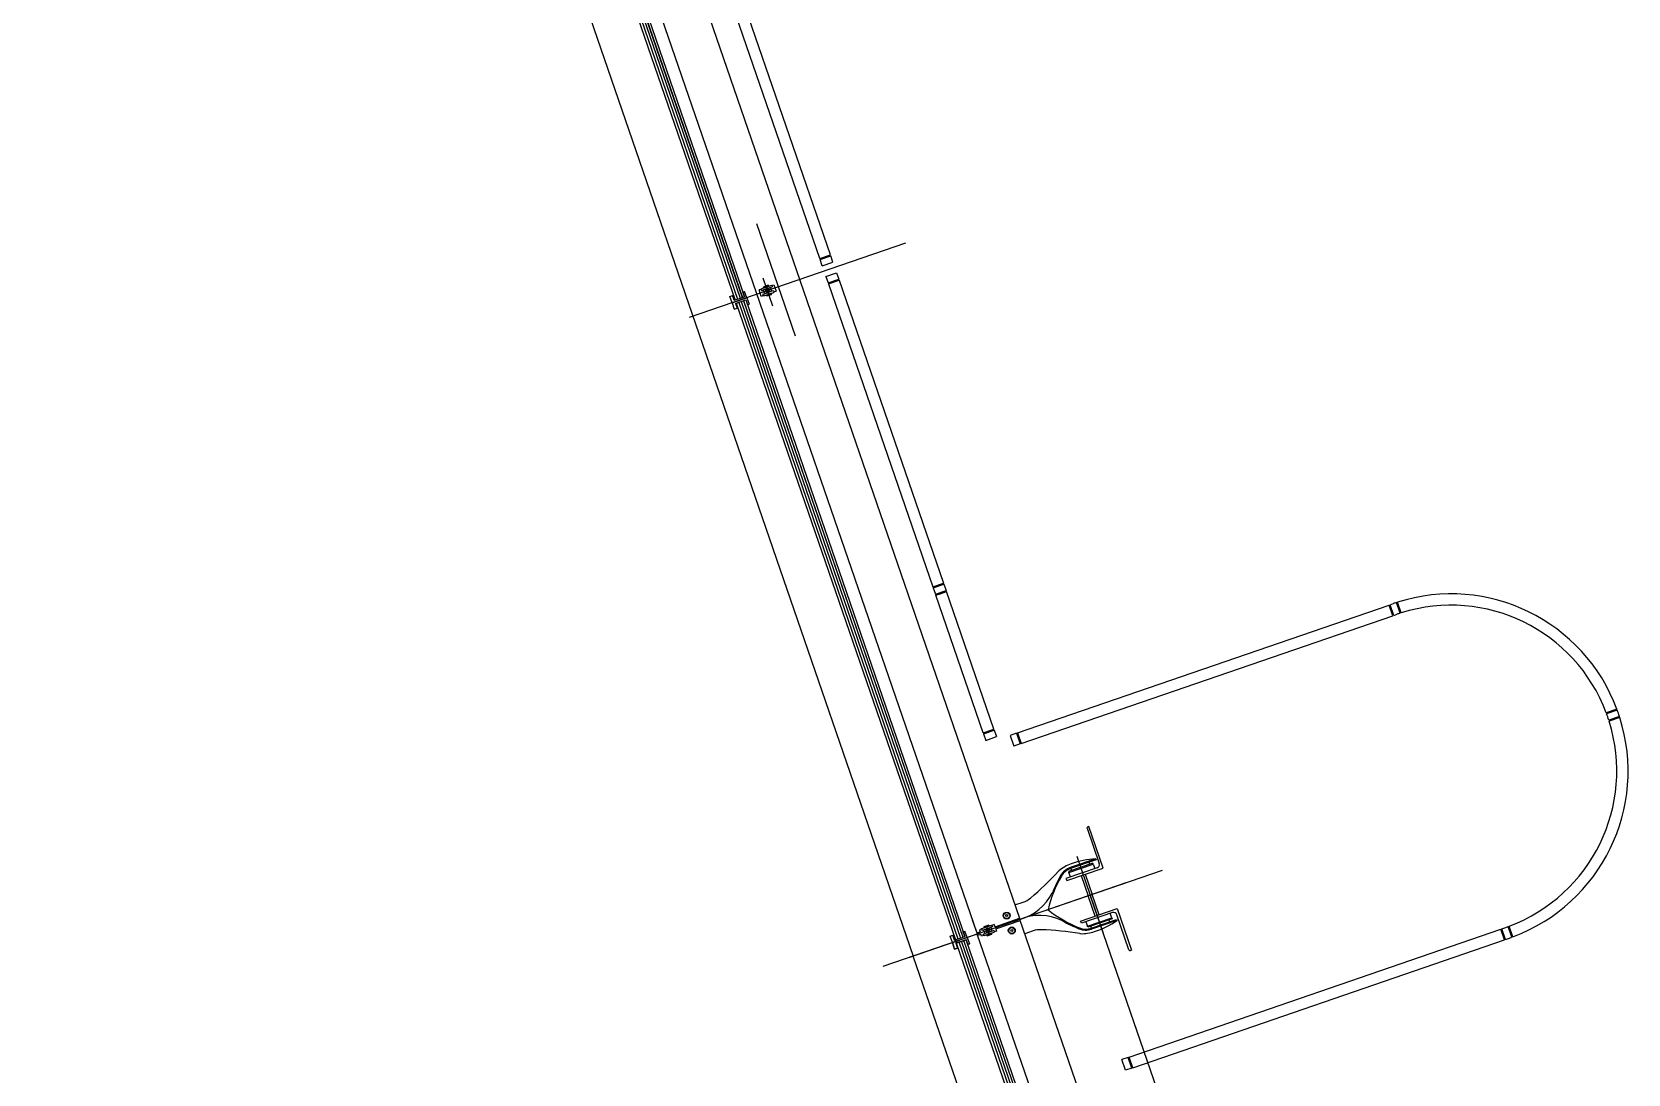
# Model space of a CAD drawing. Extents: x 809487 to 809680, y 818779 to 819225.
# Drawn here: x 809529.77 to 809536.84, y 819074.37 to 819078.99 of the extents above; entities that cross this region are included whole.
import ezdxf

# ---------------------------------------------------------------- set-up
doc = ezdxf.new("R2010")
doc.units = 0
for name, color, linetype in [('F-RC', 7, 'Continuous'), ('MAJ214__', 7, 'Continuous'), ('MAJ270__', 7, 'Continuous'), ('MAJ292__', 7, 'Continuous')]:
    doc.layers.add(name, color=color, linetype=linetype)

msp = doc.modelspace()

# ---------------------------------------------------------------- linework, layer by layer
at = {"layer": 'F-RC'}
for p, q in [((809533.2586, 819077.9899), (809532.7963, 819079.3325)), ((809533.3059, 819078.0062), (809532.8436, 819079.3488)), ((809533.2586, 819077.9899), (809533.3059, 819078.0062)), ((809533.2602, 819077.9852), (809533.3075, 819078.0015)), ((809533.27, 819077.9568), (809533.2602, 819077.9852)), ((809533.2621, 819077.9858), (809533.2605, 819077.9906)), ((809533.3056, 819078.0008), (809533.304, 819078.0055)), ((809533.3173, 819077.9731), (809533.3075, 819078.0015)), ((809533.27, 819077.9568), (809533.3173, 819077.9731)), ((809533.2863, 819077.9095), (809533.3336, 819077.9258)), ((809533.3336, 819077.9258), (809533.3433, 819077.8975)), ((809533.2863, 819077.9095), (809533.296, 819077.8812)), ((809533.296, 819077.8812), (809533.3433, 819077.8975)), ((809533.2977, 819077.8765), (809533.3449, 819077.8927)), ((809533.2977, 819077.8765), (809533.76, 819076.5338)), ((809533.2979, 819077.8818), (809533.2996, 819077.8771)), ((809533.3414, 819077.8968), (809533.3431, 819077.8921)), ((809533.3449, 819077.8927), (809533.8073, 819076.5501)), ((809533.76, 819076.5338), (809533.8073, 819076.5501)), ((809533.7616, 819076.5291), (809533.8089, 819076.5454)), ((809533.7616, 819076.5291), (809533.7714, 819076.5007)), ((809533.7619, 819076.5345), (809533.7635, 819076.5297)), ((809533.7714, 819076.5007), (809533.8186, 819076.517)), ((809533.773, 819076.496), (809533.7927, 819076.5028)), ((809533.7733, 819076.5014), (809533.7749, 819076.4966)), ((809533.7927, 819076.5028), (809533.8203, 819076.5123)), ((809533.8054, 819076.5494), (809533.807, 819076.5447)), ((809533.8089, 819076.5454), (809533.8186, 819076.517)), ((809533.8168, 819076.5163), (809533.8184, 819076.5116)), ((809534.0303, 819075.9024), (809533.8203, 819076.5123)), ((809533.983, 819075.8861), (809533.773, 819076.496)), ((809534.1361, 819075.886), (809535.7826, 819076.4529)), ((809535.7988, 819076.4056), (809535.7826, 819076.4529)), ((809535.7832, 819076.451), (809535.7879, 819076.4526)), ((809535.7873, 819076.4545), (809535.8015, 819076.4594)), ((809535.8036, 819076.4072), (809535.7873, 819076.4545)), ((809535.832, 819076.4169), (809535.8157, 819076.4642)), ((809535.8368, 819076.4184), (809535.8205, 819076.4657)), ((809534.1523, 819075.8387), (809535.7988, 819076.4056)), ((809535.7982, 819076.4075), (809535.8029, 819076.4091)), ((809535.8036, 819076.4072), (809535.8178, 819076.4121)), ((809536.7925, 819075.9916), (809536.7452, 819075.9753)), ((809536.7943, 819075.9869), (809536.747, 819075.9706)), ((809536.804, 819075.9585), (809536.7567, 819075.9422)), ((809536.8055, 819075.9538), (809536.7583, 819075.9375)), ((809533.983, 819075.8861), (809534.0303, 819075.9024)), ((809533.9846, 819075.8814), (809534.0319, 819075.8977)), ((809533.9846, 819075.8814), (809533.9944, 819075.853)), ((809533.9849, 819075.8868), (809533.9865, 819075.8821)), ((809533.9944, 819075.853), (809534.0417, 819075.8693)), ((809534.0284, 819075.9018), (809534.03, 819075.897)), ((809534.0319, 819075.8977), (809534.0417, 819075.8693)), ((809534.1313, 819075.8843), (809534.103, 819075.8746)), ((809534.103, 819075.8746), (809534.1192, 819075.8273)), ((809534.1313, 819075.8843), (809534.1476, 819075.8371)), ((809534.1367, 819075.8841), (809534.132, 819075.8824)), ((809534.1361, 819075.886), (809534.1523, 819075.8387)), ((809534.1476, 819075.8371), (809534.1192, 819075.8273)), ((809534.1517, 819075.8406), (809534.147, 819075.8389)), ((809534.6309, 819074.4488), (809536.2774, 819075.0157)), ((809536.2937, 819074.9684), (809536.2774, 819075.0157)), ((809536.2781, 819075.0138), (809536.2828, 819075.0154)), ((809536.2822, 819075.0173), (809536.2963, 819075.0222)), ((809536.2984, 819074.9701), (809536.2822, 819075.0173)), ((809536.3268, 819074.98), (809536.3105, 819075.0272)), ((809536.3314, 819074.9817), (809536.3152, 819075.029)), ((809534.6472, 819074.4015), (809536.2937, 819074.9684)), ((809536.2931, 819074.9703), (809536.2978, 819074.9719)), ((809536.2984, 819074.9701), (809536.3126, 819074.9749)), ((809534.6262, 819074.4471), (809534.5978, 819074.4374)), ((809534.6425, 819074.3999), (809534.6262, 819074.4471)), ((809534.6316, 819074.4469), (809534.6269, 819074.4452)), ((809534.6472, 819074.4015), (809534.6309, 819074.4488)), ((809534.6141, 819074.3901), (809534.5978, 819074.4374)), ((809534.6425, 819074.3999), (809534.6141, 819074.3901)), ((809534.6466, 819074.4034), (809534.6418, 819074.4018))]:
    msp.add_line(p, q, dxfattribs=at)
for radius, start, end in [(0.785, 20.45992, 107.54008), (0.785, 107.90511, 109), (0.783, 107.53635, 107.90231), (0.735, 20.55926, 107.44074), (0.735, 107.83062, 109), (0.737, 107.44497, 107.83379), (0.735, 290.55926, 17.44074), (0.785, 290.45992, 17.54008), (0.735, 17.83062, 20.16938), (0.737, 20.16621, 20.55503), (0.737, 17.44497, 17.83379), (0.783, 20.09769, 20.46365), (0.785, 17.90511, 20.09489), (0.783, 17.53635, 17.90231), (0.735, 289, 290.16938), (0.737, 290.16621, 290.55503), (0.785, 289, 290.09489), (0.783, 290.09769, 290.46365)]:
    msp.add_arc((809536.057, 819075.7172), radius, start, end, dxfattribs=at)
at = {"layer": 'MAJ214__'}
for p, q in [((809531.923, 819080.6315), (809532.8948, 819077.8091)), ((809531.9344, 819080.6354), (809532.9062, 819077.813)), ((809531.9438, 819080.6387), (809532.9156, 819077.8163)), ((809531.9445, 819080.6389), (809532.9164, 819077.8165)), ((809533, 819077.8533), (809532.9896, 819077.8497)), ((809532.9994, 819077.8213), (809532.9896, 819077.8497)), ((809533.0401, 819077.8605), (809533.0093, 819077.8499)), ((809533.0101, 819077.8623), (809533.0319, 819077.8698)), ((809533.0107, 819077.8636), (809533.0101, 819077.8623)), ((809533.0111, 819077.8595), (809533.0101, 819077.8623)), ((809533.0306, 819077.8704), (809533.0107, 819077.8636)), ((809533.0111, 819077.8595), (809533.0328, 819077.867)), ((809533.013, 819077.8601), (809533.0133, 819077.8592)), ((809533.0458, 819077.8439), (809533.015, 819077.8333)), ((809533.0306, 819077.8704), (809533.0319, 819077.8698)), ((809533.031, 819077.8663), (809533.0313, 819077.8654)), ((809533.0328, 819077.867), (809533.0319, 819077.8698)), ((809533.0402, 819077.8605), (809533.0478, 819077.8631)), ((809533.0454, 819077.8689), (809533.0558, 819077.8725)), ((809533.0535, 819077.8466), (809533.0459, 819077.844)), ((809533.0656, 819077.8441), (809533.0552, 819077.8405)), ((809533.0558, 819077.8725), (809533.0656, 819077.8441)), ((809532.8997, 819077.7949), (809533.8716, 819074.9726)), ((809532.9111, 819077.7989), (809533.8829, 819074.9765)), ((809532.9205, 819077.8021), (809533.8924, 819074.9797)), ((809532.9213, 819077.8024), (809533.8931, 819074.98)), ((809533.0098, 819077.8249), (809532.9994, 819077.8213)), ((809533.0074, 819077.8307), (809533.015, 819077.8333)), ((809533.0109, 819077.824), (809533.0549, 819077.8391)), ((809533.0441, 819077.8343), (809533.0223, 819077.8269)), ((809533.0233, 819077.824), (809533.0223, 819077.8269)), ((809533.0451, 819077.8315), (809533.0233, 819077.824)), ((809533.0246, 819077.8234), (809533.0233, 819077.824)), ((809533.0239, 819077.8285), (809533.0241, 819077.828)), ((809533.0247, 819077.8277), (809533.0241, 819077.828)), ((809533.0246, 819077.8234), (809533.0444, 819077.8302)), ((809533.0417, 819077.8335), (809533.042, 819077.8342)), ((809533.0419, 819077.8346), (809533.042, 819077.8342)), ((809533.0451, 819077.8315), (809533.0441, 819077.8343)), ((809533.0444, 819077.8302), (809533.0451, 819077.8315)), ((809534.4555, 819075.3042), (809534.4526, 819075.3127)), ((809534.3722, 819075.285), (809534.3751, 819075.2765)), ((809534.4181, 819075.2535), (809534.4491, 819075.1635)), ((809534.4361, 819075.2597), (809534.4671, 819075.1697)), ((809534.4801, 819075.0735), (809534.4491, 819075.1635)), ((809534.4981, 819075.0797), (809534.4671, 819075.1697)), ((809533.9767, 819075.0167), (809533.9663, 819075.0131)), ((809533.9663, 819075.0131), (809533.9696, 819075.0037)), ((809533.977, 819075.0181), (809534.021, 819075.0333)), ((809533.9784, 819075.0107), (809533.986, 819075.0133)), ((809534.0168, 819075.0239), (809533.986, 819075.0133)), ((809534.0086, 819075.0332), (809533.9868, 819075.0258)), ((809533.9874, 819075.027), (809533.9868, 819075.0258)), ((809533.9868, 819075.0258), (809533.9878, 819075.0229)), ((809533.9874, 819075.027), (809534.0073, 819075.0339)), ((809534.0096, 819075.0304), (809533.9878, 819075.0229)), ((809533.9902, 819075.0237), (809533.9899, 819075.0231)), ((809533.99, 819075.0226), (809533.9899, 819075.0231)), ((809534.0072, 819075.0296), (809534.0078, 819075.0293)), ((809534.0073, 819075.0339), (809534.0086, 819075.0332)), ((809534.008, 819075.0288), (809534.0078, 819075.0293)), ((809534.0086, 819075.0332), (809534.0096, 819075.0304)), ((809534.0245, 819075.0266), (809534.0169, 819075.024)), ((809534.0325, 819075.0359), (809534.0221, 819075.0323)), ((809534.0357, 819075.0265), (809534.0325, 819075.0359)), ((809534.0357, 819075.0265), (809534.1445, 819075.0639)), ((809534.039, 819075.017), (809534.1477, 819075.0545)), ((809534.039, 819075.017), (809534.0423, 819075.0076)), ((809534.4633, 819075.0205), (809534.4604, 819075.0289)), ((809534.5408, 819075.0566), (809534.5437, 819075.0481)), ((809534.8124, 819072.24), (809533.8764, 819074.9584)), ((809534.8238, 819072.2439), (809533.8878, 819074.9623)), ((809534.8332, 819072.2472), (809533.8972, 819074.9656)), ((809534.834, 819072.2474), (809533.898, 819074.9658)), ((809533.9554, 819074.9988), (809533.9696, 819075.0037)), ((809534.9077, 819072.2332), (809533.957, 819074.9941)), ((809533.9586, 819074.9893), (809533.9728, 819074.9942)), ((809533.9761, 819074.9848), (809533.9728, 819074.9942)), ((809533.9865, 819074.9884), (809533.9761, 819074.9848)), ((809533.9841, 819074.9941), (809533.9917, 819074.9968)), ((809533.9876, 819074.9874), (809534.0316, 819075.0026)), ((809534.0225, 819075.0074), (809533.9917, 819074.9968)), ((809534.0208, 819074.9978), (809533.999, 819074.9903)), ((809534, 819074.9875), (809533.999, 819074.9903)), ((809534.0218, 819074.995), (809534, 819074.9875)), ((809534.0013, 819074.9868), (809534, 819074.9875)), ((809534.0006, 819074.9919), (809534.0008, 819074.9914)), ((809534.0014, 819074.9911), (809534.0008, 819074.9914)), ((809534.0013, 819074.9868), (809534.0211, 819074.9937)), ((809534.0184, 819074.997), (809534.0187, 819074.9976)), ((809534.0186, 819074.9981), (809534.0187, 819074.9976)), ((809534.0218, 819074.995), (809534.0208, 819074.9978)), ((809534.0211, 819074.9937), (809534.0218, 819074.995)), ((809534.0302, 819075.01), (809534.0226, 819075.0074)), ((809534.0423, 819075.0076), (809534.0319, 819075.004))]:
    msp.add_line(p, q, dxfattribs=at)
for points in [[(809533.0443, 819077.8698), (809533.0003, 819077.8547)], [(809534.3501, 819075.2407), (809534.3534, 819075.2312), (809534.5151, 819075.2869), (809534.4516, 819075.4714), (809534.4468, 819075.4698)], [(809534.4437, 819075.4634), (809534.4975, 819075.3073)], [(809534.37, 819075.2475), (809534.363, 819075.2676), (809534.4708, 819075.3047), (809534.4777, 819075.2846)], [(809534.4823, 819075.3274), (809534.3695, 819075.2885)], [(809534.4882, 819075.2882), (809534.3501, 819075.2407)], [(809534.4186, 819075.0418), (809534.4153, 819075.0512), (809534.5771, 819075.1069), (809534.6406, 819074.9224), (809534.6359, 819074.9208)], [(809534.5567, 819075.0893), (809534.4186, 819075.0418)], [(809534.4384, 819075.0486), (809534.4454, 819075.0285), (809534.5532, 819075.0656), (809534.5462, 819075.0857)], [(809534.5762, 819075.0549), (809534.4634, 819075.016)], [(809534.6295, 819074.9239), (809534.5758, 819075.08)]]:
    msp.add_lwpolyline(points, dxfattribs=at)
for points in [[(809534.4708, 819075.3047), (809534.4694, 819075.309), (809534.3616, 819075.2719), (809534.363, 819075.2676)], [(809534.5532, 819075.0656), (809534.5546, 819075.0614), (809534.4468, 819075.0243), (809534.4454, 819075.0285)]]:
    msp.add_lwpolyline(points, close=True, dxfattribs=at)
for centre, radius in [((809533.0276, 819077.8469), 0.006), ((809534.0874, 819075.076), 0.0155), ((809534.0874, 819075.076), 0.0135), ((809534.0874, 819075.076), 0.0042), ((809534.1102, 819075.0098), 0.0155), ((809534.1102, 819075.0098), 0.0135), ((809534.1102, 819075.0098), 0.0042)]:
    msp.add_circle(centre, radius, dxfattribs=at)
for centre, radius, start, end in [((809533.0276, 819077.8469), 0.0095, 145.18264, 252.81736), ((809533.0276, 819077.8469), 0.0109, 101.1265, 116.87349), ((809533.0276, 819077.8469), 0.0095, 326.69488, 71.30512), ((809533.0276, 819077.8469), 0.0109, 281.1265, 296.87349), ((809534.4485, 819075.465), 0.005, 109, 199), ((809534.4833, 819075.3024), 0.015, 289, 19), ((809534.8176, 819074.9694), 0.567, 149.96236, 158.10407), ((809534.3953, 819075.2136), 0.0792, 109, 149.96236), ((809534.0837, 819075.2812), 0.2307, 285.67731, 333.23123), ((809534.2729, 819075.1883), 0.02, 326.67541, 338.10407), ((809534.5616, 819075.0751), 0.015, 19, 109), ((809534.0043, 819075.0104), 0.0095, 145.18264, 199.00008), ((809534.0043, 819075.0104), 0.006, 18.99986, 199.00013), ((809534.0043, 819075.0104), 0.006, 198.99986, 19.00013), ((809534.0043, 819075.0104), 0.0109, 101.1265, 116.87349), ((809534.0043, 819075.0104), 0.0095, 18.99991, 71.30512), ((809534.0043, 819075.0104), 0.0095, 326.69488, 19.00008), ((809534.2337, 819074.8458), 0.2307, 64.76877, 112.32268), ((809534.3256, 819075.0355), 0.02, 59.89592, 71.32459), ((809534.62, 819075.5434), 0.567, 239.89592, 248.03764), ((809534.4376, 819075.0909), 0.0792, 248.03764, 289), ((809534.0043, 819075.0104), 0.0095, 198.99991, 252.81736), ((809534.0043, 819075.0104), 0.0109, 281.1265, 296.87349), ((809534.6342, 819074.9255), 0.005, 199, 289)]:
    msp.add_arc(centre, radius, start, end, dxfattribs=at)
for points, degree in [([(809533, 819077.854), (809533, 819077.854), (809533, 819077.8541), (809533, 819077.8542), (809533, 819077.8542), (809533.0001, 819077.8543), (809533.0001, 819077.8544), (809533.0001, 819077.8544), (809533.0001, 819077.8544), (809533.0001, 819077.8545), (809533.0001, 819077.8545), (809533.0002, 819077.8546), (809533.0002, 819077.8546), (809533.0003, 819077.8547), (809533.0003, 819077.8547), (809533.0003, 819077.8547)], 3), ([(809533.0009, 819077.8478), (809533.0008, 819077.8481), (809533.0007, 819077.8485), (809533.0005, 819077.8493), (809533.0004, 819077.8499), (809533.0002, 819077.851), (809533.0001, 819077.8516), (809533, 819077.8528), (809533, 819077.8534), (809533, 819077.854)], 3), ([(809533.0009, 819077.8478), (809533.0009, 819077.8478), (809533.0009, 819077.8478), (809533.0009, 819077.8477), (809533.0009, 819077.8477), (809533.0009, 819077.8476), (809533.0009, 819077.8476), (809533.0009, 819077.8476)], 3), ([(809533.0017, 819077.8472), (809533.0017, 819077.8472), (809533.0017, 819077.8472), (809533.0016, 819077.8472), (809533.0016, 819077.8472), (809533.0015, 819077.8472), (809533.0015, 819077.8472), (809533.0014, 819077.8472), (809533.0013, 819077.8472), (809533.0011, 819077.8473), (809533.0011, 819077.8474), (809533.001, 819077.8475), (809533.0009, 819077.8475), (809533.0009, 819077.8476)], 3), ([(809533.0017, 819077.8472), (809533.0023, 819077.8475), (809533.003, 819077.8477), (809533.0046, 819077.8482), (809533.0055, 819077.8486), (809533.0071, 819077.8491), (809533.0077, 819077.8493), (809533.0086, 819077.8496), (809533.0089, 819077.8497), (809533.0093, 819077.8499)], 3), ([(809533.0017, 819077.8472), (809533.0026, 819077.8475), (809533.0034, 819077.8478), (809533.0043, 819077.8482), (809533.0056, 819077.8486), (809533.0068, 819077.849), (809533.0081, 819077.8495), (809533.0085, 819077.8496), (809533.0089, 819077.8497), (809533.0093, 819077.8499)], 3), ([(809533.0093, 819077.8499), (809533.0093, 819077.8498), (809533.0093, 819077.8498), (809533.0093, 819077.8497), (809533.0094, 819077.8495), (809533.0095, 819077.8489), (809533.0096, 819077.8485), (809533.0098, 819077.8473), (809533.0099, 819077.8462), (809533.0104, 819077.844), (809533.0106, 819077.8428), (809533.0114, 819077.8405), (809533.0119, 819077.8394), (809533.0129, 819077.8373), (809533.0134, 819077.8363), (809533.0141, 819077.835), (809533.0144, 819077.8346), (809533.0147, 819077.8339), (809533.0148, 819077.8337), (809533.0149, 819077.8334), (809533.015, 819077.8334), (809533.015, 819077.8333)], 3), ([(809533.0205, 819077.8534), (809533.0205, 819077.8534), (809533.0205, 819077.8534), (809533.0204, 819077.8533), (809533.0204, 819077.8532), (809533.0202, 819077.853), (809533.0201, 819077.8528), (809533.0199, 819077.8525), (809533.0198, 819077.8523), (809533.0197, 819077.8521)], 3), ([(809533.0226, 819077.8567), (809533.0215, 819077.855), (809533.0205, 819077.8534)], 2), ([(809533.0292, 819077.8564), (809533.0274, 819077.857), (809533.0255, 819077.8577)], 2), ([(809533.0306, 819077.8559), (809533.0304, 819077.856), (809533.0302, 819077.856), (809533.0298, 819077.8562), (809533.0296, 819077.8562), (809533.0294, 819077.8563), (809533.0293, 819077.8564), (809533.0292, 819077.8564), (809533.0292, 819077.8564), (809533.0292, 819077.8564)], 3), ([(809533.0347, 819077.8404), (809533.0347, 819077.8404), (809533.0347, 819077.8404), (809533.0348, 819077.8405), (809533.0348, 819077.8406), (809533.035, 819077.8408), (809533.0351, 819077.841), (809533.0353, 819077.8413), (809533.0354, 819077.8415), (809533.0355, 819077.8417)], 3), ([(809533.0401, 819077.8605), (809533.0401, 819077.8605), (809533.0402, 819077.8605), (809533.0402, 819077.8605)], 2), ([(809533.0401, 819077.8605), (809533.0401, 819077.8605), (809533.0402, 819077.8605), (809533.0402, 819077.8605)], 2), ([(809533.0459, 819077.844), (809533.0459, 819077.844), (809533.0459, 819077.844), (809533.0458, 819077.8441), (809533.0458, 819077.8443), (809533.0457, 819077.8449), (809533.0456, 819077.8453), (809533.0454, 819077.8466), (809533.0453, 819077.8476), (809533.0448, 819077.8498), (809533.0445, 819077.851), (809533.0438, 819077.8534), (809533.0433, 819077.8545), (809533.0423, 819077.8566), (809533.0418, 819077.8575), (809533.0411, 819077.8588), (809533.0408, 819077.8593), (809533.0404, 819077.8599), (809533.0403, 819077.8601), (809533.0402, 819077.8604), (809533.0402, 819077.8605), (809533.0402, 819077.8605)], 3), ([(809533.0443, 819077.8698), (809533.0443, 819077.8699), (809533.0444, 819077.8699), (809533.0444, 819077.8698), (809533.0445, 819077.8698), (809533.0445, 819077.8698), (809533.0446, 819077.8698), (809533.0446, 819077.8698), (809533.0447, 819077.8697), (809533.0447, 819077.8697), (809533.0448, 819077.8697), (809533.0448, 819077.8696), (809533.0448, 819077.8696), (809533.0449, 819077.8695), (809533.0449, 819077.8695), (809533.045, 819077.8694)], 3), ([(809533.045, 819077.8694), (809533.0453, 819077.869), (809533.0457, 819077.8685), (809533.0464, 819077.8675), (809533.0467, 819077.867), (809533.0472, 819077.866), (809533.0475, 819077.8655), (809533.0478, 819077.8647), (809533.048, 819077.8644), (809533.0481, 819077.8641)], 3), ([(809533.0459, 819077.844), (809533.0459, 819077.8439), (809533.0458, 819077.8439), (809533.0458, 819077.8439)], 2), ([(809533.0482, 819077.8639), (809533.0482, 819077.8639), (809533.0482, 819077.8638), (809533.0482, 819077.8637), (809533.0482, 819077.8636), (809533.0482, 819077.8635), (809533.0481, 819077.8634), (809533.0481, 819077.8633), (809533.048, 819077.8633), (809533.0479, 819077.8632), (809533.0479, 819077.8631), (809533.0478, 819077.8631), (809533.0478, 819077.8631), (809533.0478, 819077.8631)], 3), ([(809533.0482, 819077.8639), (809533.0482, 819077.8639), (809533.0482, 819077.8639), (809533.0482, 819077.864), (809533.0481, 819077.864), (809533.0481, 819077.864), (809533.0481, 819077.8641), (809533.0481, 819077.8641)], 3), ([(809533.0535, 819077.8466), (809533.0535, 819077.8466), (809533.0535, 819077.8466), (809533.0535, 819077.8466), (809533.0536, 819077.8466), (809533.0537, 819077.8466), (809533.0537, 819077.8466), (809533.0538, 819077.8466), (809533.0539, 819077.8466), (809533.054, 819077.8465), (809533.0541, 819077.8465), (809533.0542, 819077.8463), (809533.0542, 819077.8463), (809533.0543, 819077.8462)], 3), ([(809533.0543, 819077.846), (809533.0543, 819077.846), (809533.0543, 819077.8461), (809533.0543, 819077.8461), (809533.0543, 819077.8461), (809533.0543, 819077.8462), (809533.0543, 819077.8462), (809533.0543, 819077.8462)], 3), ([(809533.0543, 819077.846), (809533.0544, 819077.8457), (809533.0545, 819077.8453), (809533.0547, 819077.8445), (809533.0548, 819077.8439), (809533.055, 819077.8428), (809533.0551, 819077.8423), (809533.0551, 819077.8411), (809533.0552, 819077.8405), (809533.0552, 819077.8399)], 3), ([(809533.007, 819077.8299), (809533.007, 819077.83), (809533.007, 819077.83), (809533.007, 819077.8301), (809533.007, 819077.8302), (809533.007, 819077.8303), (809533.007, 819077.8304), (809533.0071, 819077.8305), (809533.0072, 819077.8306), (809533.0073, 819077.8306), (809533.0073, 819077.8307), (809533.0074, 819077.8307), (809533.0074, 819077.8307), (809533.0074, 819077.8307)], 3), ([(809533.007, 819077.8299), (809533.007, 819077.8299), (809533.007, 819077.8299), (809533.007, 819077.8299), (809533.007, 819077.8298), (809533.0071, 819077.8298), (809533.0071, 819077.8298), (809533.0071, 819077.8297)], 3), ([(809533.0102, 819077.8244), (809533.0098, 819077.8249), (809533.0095, 819077.8253), (809533.0088, 819077.8263), (809533.0085, 819077.8268), (809533.008, 819077.8278), (809533.0077, 819077.8283), (809533.0073, 819077.8291), (809533.0072, 819077.8294), (809533.0071, 819077.8297)], 3), ([(809533.0109, 819077.824), (809533.0109, 819077.824), (809533.0108, 819077.824), (809533.0107, 819077.824), (809533.0107, 819077.824), (809533.0106, 819077.824), (809533.0106, 819077.824), (809533.0105, 819077.8241), (809533.0105, 819077.8241), (809533.0105, 819077.8241), (809533.0104, 819077.8242), (809533.0104, 819077.8242), (809533.0103, 819077.8242), (809533.0103, 819077.8243), (809533.0102, 819077.8243), (809533.0102, 819077.8244)], 3), ([(809533.0245, 819077.8379), (809533.0247, 819077.8378), (809533.0249, 819077.8378), (809533.0253, 819077.8376), (809533.0255, 819077.8376), (809533.0258, 819077.8375), (809533.0259, 819077.8375), (809533.026, 819077.8374), (809533.026, 819077.8374), (809533.026, 819077.8374)], 3), ([(809533.026, 819077.8374), (809533.0277, 819077.8368), (809533.0297, 819077.8362)], 2), ([(809533.0325, 819077.8371), (809533.0337, 819077.8389), (809533.0347, 819077.8404)], 2), ([(809533.0552, 819077.8399), (809533.0552, 819077.8398), (809533.0552, 819077.8397), (809533.0551, 819077.8396), (809533.0551, 819077.8396), (809533.0551, 819077.8395), (809533.0551, 819077.8395), (809533.0551, 819077.8394), (809533.0551, 819077.8394), (809533.0551, 819077.8393), (809533.055, 819077.8393), (809533.055, 819077.8392), (809533.055, 819077.8392), (809533.0549, 819077.8391), (809533.0549, 819077.8391), (809533.0549, 819077.8391)], 3), ([(809533.977, 819075.0181), (809533.977, 819075.0181), (809533.977, 819075.0181), (809533.9769, 819075.0181), (809533.9769, 819075.018), (809533.9768, 819075.018), (809533.9768, 819075.0179), (809533.9768, 819075.0179), (809533.9768, 819075.0178), (809533.9768, 819075.0178), (809533.9768, 819075.0177), (809533.9767, 819075.0177), (809533.9767, 819075.0176), (809533.9767, 819075.0175), (809533.9767, 819075.0175), (809533.9767, 819075.0174)], 3), ([(809533.9767, 819075.0174), (809533.9767, 819075.0168), (809533.9767, 819075.0162), (809533.9768, 819075.015), (809533.9769, 819075.0144), (809533.9771, 819075.0133), (809533.9772, 819075.0128), (809533.9774, 819075.0119), (809533.9775, 819075.0116), (809533.9776, 819075.0113)], 3), ([(809533.9776, 819075.0111), (809533.9776, 819075.0111), (809533.9776, 819075.0111), (809533.9776, 819075.0111), (809533.9776, 819075.0112), (809533.9776, 819075.0112), (809533.9776, 819075.0112), (809533.9776, 819075.0113)], 3), ([(809533.9776, 819075.0111), (809533.9776, 819075.011), (809533.9776, 819075.011), (809533.9777, 819075.0109), (809533.9777, 819075.0108), (809533.9779, 819075.0107), (809533.9779, 819075.0107), (809533.9781, 819075.0107), (809533.9781, 819075.0107), (809533.9783, 819075.0107), (809533.9783, 819075.0107), (809533.9784, 819075.0107), (809533.9784, 819075.0107), (809533.9784, 819075.0107)], 3), ([(809533.9879, 819075.0047), (809533.9875, 819075.0057), (809533.9872, 819075.0067), (809533.9868, 819075.0089), (809533.9866, 819075.0099), (809533.9864, 819075.0114), (809533.9863, 819075.012), (809533.9862, 819075.0127), (809533.9861, 819075.0129), (809533.986, 819075.0132), (809533.986, 819075.0133), (809533.986, 819075.0133)], 3), ([(809533.9964, 819075.0156), (809533.9965, 819075.0157), (809533.9966, 819075.0159), (809533.9968, 819075.0163), (809533.9969, 819075.0165), (809533.9971, 819075.0167), (809533.9971, 819075.0168), (809533.9972, 819075.0168), (809533.9972, 819075.0169), (809533.9972, 819075.0169)], 3), ([(809533.9972, 819075.0169), (809533.9982, 819075.0184), (809533.9993, 819075.0201)], 2), ([(809534.0022, 819075.0211), (809534.0041, 819075.0204), (809534.0059, 819075.0199)], 2), ([(809534.0059, 819075.0199), (809534.0059, 819075.0198), (809534.0059, 819075.0198), (809534.006, 819075.0198), (809534.0061, 819075.0198), (809534.0063, 819075.0197), (809534.0065, 819075.0196), (809534.0069, 819075.0195), (809534.0072, 819075.0194), (809534.0073, 819075.0194)], 3), ([(809534.0169, 819075.024), (809534.0169, 819075.0239), (809534.0168, 819075.0239), (809534.0168, 819075.0239)], 2), ([(809534.0169, 819075.024), (809534.0169, 819075.0239), (809534.0169, 819075.0239), (809534.017, 819075.0238), (809534.017, 819075.0236), (809534.0173, 819075.023), (809534.0175, 819075.0227), (809534.0181, 819075.0216), (809534.0186, 819075.0207), (809534.0197, 819075.0187), (809534.0202, 819075.0175), (809534.0206, 819075.0162), (809534.0207, 819075.0161), (809534.0207, 819075.016)], 3), ([(809534.0226, 819075.0074), (809534.0226, 819075.0074), (809534.0226, 819075.0074), (809534.0225, 819075.0076), (809534.0225, 819075.0078), (809534.0224, 819075.0084), (809534.0223, 819075.0088), (809534.0221, 819075.01), (809534.022, 819075.011), (809534.0215, 819075.0133), (809534.0212, 819075.0145), (809534.0208, 819075.0158), (809534.0208, 819075.0159), (809534.0207, 819075.016)], 3), ([(809534.0217, 819075.0329), (809534.0216, 819075.0329), (809534.0216, 819075.033), (809534.0215, 819075.0331), (809534.0215, 819075.0331), (809534.0214, 819075.0331), (809534.0214, 819075.0332), (809534.0213, 819075.0332), (809534.0213, 819075.0332), (809534.0213, 819075.0332), (809534.0212, 819075.0333), (809534.0212, 819075.0333), (809534.0211, 819075.0333), (809534.0211, 819075.0333), (809534.021, 819075.0333), (809534.021, 819075.0333)], 3), ([(809534.0248, 819075.0275), (809534.0247, 819075.0278), (809534.0245, 819075.0282), (809534.0242, 819075.029), (809534.0239, 819075.0295), (809534.0234, 819075.0304), (809534.0231, 819075.0309), (809534.0224, 819075.0319), (809534.022, 819075.0324), (809534.0217, 819075.0329)], 3), ([(809534.0245, 819075.0266), (809534.0245, 819075.0266), (809534.0245, 819075.0266), (809534.0245, 819075.0266), (809534.0246, 819075.0266), (809534.0247, 819075.0266), (809534.0247, 819075.0267), (809534.0248, 819075.0267), (809534.0248, 819075.0268), (809534.0249, 819075.027), (809534.0249, 819075.027), (809534.0249, 819075.0272), (809534.0249, 819075.0273), (809534.0249, 819075.0273)], 3), ([(809534.0248, 819075.0275), (809534.0248, 819075.0275), (809534.0248, 819075.0275), (809534.0248, 819075.0274), (809534.0249, 819075.0274), (809534.0249, 819075.0274), (809534.0249, 819075.0273), (809534.0249, 819075.0273)], 3), ([(809533.9837, 819074.9934), (809533.9837, 819074.9934), (809533.9837, 819074.9934), (809533.9837, 819074.9935), (809533.9837, 819074.9936), (809533.9837, 819074.9938), (809533.9837, 819074.9938), (809533.9838, 819074.994), (809533.9839, 819074.994), (809533.984, 819074.9941), (809533.984, 819074.9941), (809533.9841, 819074.9941), (809533.9841, 819074.9941), (809533.9841, 819074.9941)], 3), ([(809533.9837, 819074.9934), (809533.9837, 819074.9934), (809533.9837, 819074.9933), (809533.9837, 819074.9933), (809533.9837, 819074.9933), (809533.9838, 819074.9932), (809533.9838, 819074.9932), (809533.9838, 819074.9932)], 3), ([(809533.9869, 819074.9878), (809533.9865, 819074.9883), (809533.9862, 819074.9888), (809533.9855, 819074.9898), (809533.9852, 819074.9903), (809533.9847, 819074.9913), (809533.9844, 819074.9917), (809533.984, 819074.9925), (809533.9839, 819074.9929), (809533.9838, 819074.9932)], 3), ([(809533.9876, 819074.9874), (809533.9876, 819074.9874), (809533.9875, 819074.9874), (809533.9875, 819074.9874), (809533.9874, 819074.9874), (809533.9873, 819074.9875), (809533.9873, 819074.9875), (809533.9872, 819074.9875), (809533.9872, 819074.9875), (809533.9872, 819074.9876), (809533.9871, 819074.9876), (809533.9871, 819074.9876), (809533.987, 819074.9877), (809533.987, 819074.9877), (809533.9869, 819074.9878), (809533.9869, 819074.9878)], 3), ([(809533.9879, 819075.0047), (809533.9882, 819075.0037), (809533.9886, 819075.0027), (809533.9896, 819075.0007), (809533.9901, 819074.9998), (809533.9908, 819074.9985), (809533.9911, 819074.998), (809533.9914, 819074.9974), (809533.9916, 819074.9971), (809533.9916, 819074.9969), (809533.9917, 819074.9968), (809533.9917, 819074.9968)], 3), ([(809534.0013, 819075.0014), (809534.0014, 819075.0013), (809534.0016, 819075.0012), (809534.0021, 819075.0011), (809534.0023, 819075.001), (809534.0025, 819075.0009), (809534.0026, 819075.0009), (809534.0027, 819075.0009), (809534.0027, 819075.0009), (809534.0027, 819075.0009)], 3), ([(809534.0027, 819075.0009), (809534.0045, 819075.0003), (809534.0064, 819074.9996)], 2), ([(809534.0092, 819075.0006), (809534.0104, 819075.0023), (809534.0114, 819075.0038)], 2), ([(809534.0114, 819075.0038), (809534.0114, 819075.0039), (809534.0114, 819075.0039), (809534.0115, 819075.004), (809534.0115, 819075.004), (809534.0117, 819075.0043), (809534.0118, 819075.0044), (809534.012, 819075.0048), (809534.0121, 819075.005), (809534.0122, 819075.0051)], 3), ([(809534.0226, 819075.0074), (809534.0226, 819075.0074), (809534.0225, 819075.0074), (809534.0225, 819075.0074)], 2), ([(809534.0302, 819075.01), (809534.0302, 819075.01), (809534.0302, 819075.01), (809534.0302, 819075.01), (809534.0303, 819075.01), (809534.0304, 819075.0101), (809534.0304, 819075.0101), (809534.0305, 819075.01), (809534.0306, 819075.01), (809534.0307, 819075.01), (809534.0308, 819075.0099), (809534.0309, 819075.0098), (809534.0309, 819075.0097), (809534.031, 819075.0097)], 3), ([(809534.031, 819075.0095), (809534.031, 819075.0095), (809534.031, 819075.0095), (809534.031, 819075.0096), (809534.031, 819075.0096), (809534.031, 819075.0096), (809534.031, 819075.0096), (809534.031, 819075.0097)], 3), ([(809534.031, 819075.0095), (809534.0311, 819075.0091), (809534.0312, 819075.0088), (809534.0314, 819075.0079), (809534.0315, 819075.0074), (809534.0317, 819075.0063), (809534.0318, 819075.0057), (809534.0318, 819075.0045), (809534.0319, 819075.0039), (809534.0319, 819075.0033)], 3), ([(809534.0319, 819075.0033), (809534.0319, 819075.0032), (809534.0319, 819075.0032), (809534.0318, 819075.0031), (809534.0318, 819075.003), (809534.0318, 819075.0029), (809534.0318, 819075.0029), (809534.0318, 819075.0028), (809534.0318, 819075.0028), (809534.0318, 819075.0028), (809534.0317, 819075.0027), (809534.0317, 819075.0027), (809534.0317, 819075.0026), (809534.0316, 819075.0026), (809534.0316, 819075.0026), (809534.0316, 819075.0026)], 3)]:
    msp.add_open_spline(points, degree=degree, dxfattribs=at)
at = {"layer": 'MAJ270__'}
for p, q in [((809532.978, 819078.1445), (809533.1497, 819077.6459)), ((809533.6384, 819078.0572), (809532.6802, 819077.7273)), ((809533.0512, 819077.7782), (809533.0084, 819077.9025)), ((809534.3986, 819075.3395), (809534.5159, 819074.9986)), ((809534.7766, 819075.2763), (809533.5391, 819074.8502)), ((809534.6151, 819075.2207), (809533.6569, 819074.8907)), ((809536.4115, 819069.4935), (809534.4581, 819075.1666)), ((809533.86, 819074.9686), (809533.8649, 819074.9544)), ((809533.86, 819074.9686), (809533.8649, 819074.9544)), ((809533.8649, 819074.9544), (809533.86, 819074.9686))]:
    msp.add_line(p, q, dxfattribs=at)
msp.add_circle((809533.8624, 819074.9615), 0.003, dxfattribs=at)
msp.add_circle((809533.8624, 819074.9615), 0.003, dxfattribs=at)
msp.add_circle((809533.8624, 819074.9615), 0.003, dxfattribs=at)
at = {"layer": 'MAJ292__'}
for p, q in [((809529.7665, 819086.2426), (809533.6733, 819074.8964)), ((809532.002, 819080.6719), (809533.9554, 819074.9988)), ((809532.1911, 819080.737), (809534.1445, 819075.0639)), ((809531.9115, 819080.6275), (809532.8833, 819077.8051)), ((809531.954, 819080.6422), (809532.9258, 819077.8198)), ((809532.9185, 819077.8411), (809532.9258, 819077.8436)), ((809532.9258, 819077.8198), (809532.9185, 819077.8411)), ((809532.9356, 819077.8152), (809532.9258, 819077.8436)), ((809532.8603, 819077.821), (809532.8726, 819077.8253)), ((809532.8701, 819077.7927), (809532.8603, 819077.821)), ((809532.8701, 819077.7927), (809532.9356, 819077.8152)), ((809532.8701, 819077.7927), (809532.9356, 819077.8152)), ((809532.8701, 819077.7927), (809532.8798, 819077.7643)), ((809532.8799, 819077.804), (809532.8726, 819077.8253)), ((809532.8799, 819077.804), (809532.9258, 819077.8198)), ((809532.8848, 819077.7898), (809532.9307, 819077.8056)), ((809532.8848, 819077.7898), (809532.8921, 819077.7685)), ((809532.8882, 819077.791), (809533.86, 819074.9686)), ((809532.9307, 819077.8056), (809533.9025, 819074.9832)), ((809532.9307, 819077.8056), (809532.938, 819077.7843)), ((809532.9356, 819077.8152), (809532.9454, 819077.7869)), ((809532.938, 819077.7843), (809532.9454, 819077.7869)), ((809532.8798, 819077.7643), (809532.8921, 819077.7685)), ((809533.935, 819075.0579), (809533.9554, 819074.9988)), ((809535.0968, 819072.2983), (809534.1461, 819075.0592)), ((809533.837, 819074.9845), (809533.8493, 819074.9887)), ((809533.837, 819074.9845), (809533.8493, 819074.9887)), ((809533.8468, 819074.9561), (809533.837, 819074.9845)), ((809533.8468, 819074.9561), (809533.837, 819074.9845)), ((809533.8468, 819074.9561), (809533.9123, 819074.9787)), ((809533.8468, 819074.9561), (809533.9123, 819074.9787)), ((809533.8468, 819074.9561), (809533.9123, 819074.9787)), ((809533.8468, 819074.9561), (809533.9123, 819074.9787)), ((809533.8468, 819074.9561), (809533.8566, 819074.9278)), ((809533.8566, 819074.9674), (809533.8493, 819074.9887)), ((809533.8566, 819074.9674), (809533.8493, 819074.9887)), ((809533.8566, 819074.9674), (809533.9025, 819074.9832)), ((809533.8566, 819074.9674), (809533.9025, 819074.9832)), ((809533.8615, 819074.9533), (809533.9074, 819074.9691)), ((809533.8615, 819074.9533), (809533.8688, 819074.932)), ((809534.8009, 819072.236), (809533.8649, 819074.9544)), ((809533.8952, 819075.0045), (809533.9025, 819075.007)), ((809533.8952, 819075.0045), (809533.9025, 819075.007)), ((809533.9025, 819074.9832), (809533.8952, 819075.0045)), ((809533.9025, 819074.9832), (809533.8952, 819075.0045)), ((809533.9123, 819074.9787), (809533.9025, 819075.007)), ((809533.9123, 819074.9787), (809533.9025, 819075.007)), ((809533.9074, 819074.9691), (809533.9147, 819074.9478)), ((809534.8434, 819072.2507), (809533.9074, 819074.9691)), ((809533.9123, 819074.9787), (809533.9221, 819074.9503)), ((809533.9147, 819074.9478), (809533.9221, 819074.9503)), ((809534.624, 819072.1355), (809533.6733, 819074.8964)), ((809533.8566, 819074.9278), (809533.8688, 819074.932))]:
    msp.add_line(p, q, dxfattribs=at)
for points in [[(809534.4823, 819075.3274), (809534.4837, 819075.3234), (809534.3709, 819075.2845)], [(809534.1241, 819075.123), (809534.1609, 819075.1357)], [(809534.462, 819075.02), (809534.5748, 819075.0589), (809534.5762, 819075.0549)], [(809533.8688, 819074.932), (809533.8566, 819074.9278), (809533.8468, 819074.9561)], [(809533.8688, 819074.932), (809533.8566, 819074.9278), (809533.8468, 819074.9561)], [(809533.9123, 819074.9787), (809533.9221, 819074.9503), (809533.9147, 819074.9478), (809533.9074, 819074.9691), (809533.8615, 819074.9533), (809533.8688, 819074.932)], [(809533.9123, 819074.9787), (809533.9221, 819074.9503), (809533.9147, 819074.9478), (809533.9074, 819074.9691), (809533.8615, 819074.9533), (809533.8688, 819074.932)], [(809534.2049, 819075.008), (809534.1681, 819074.9954)]]:
    msp.add_lwpolyline(points, dxfattribs=at)
for centre, radius, start, end in [((809534.4303, 819075.1429), 0.1724, 109.2751, 130.39607), ((809534.4934, 819074.9882), 0.3393, 91.86071, 110.70605), ((809533.3299, 819076.1792), 1.3402, 310.07845, 317.42579), ((809534.8176, 819074.9694), 0.5628, 149.96236, 166.36786), ((809534.3315, 819075.259), 0.02, 130.39607, 137.42579), ((809534.3953, 819075.2136), 0.075, 109, 149.96236), ((809534.1284, 819075.2302), 0.1, 289, 310.07845), ((809534.62, 819075.5434), 0.5628, 231.63214, 248.03764), ((809534.2374, 819074.9135), 0.1, 87.92155, 109), ((809534.1925, 819073.6741), 1.3402, 80.57421, 87.92155), ((809534.4376, 819075.0909), 0.075, 248.03764, 289), ((809534.3761, 819075.3289), 0.3393, 287.29394, 306.13928), ((809534.4152, 819075.0159), 0.02, 260.57421, 267.60393), ((809534.4216, 819075.1682), 0.1724, 267.60393, 288.72489)]:
    msp.add_arc(centre, radius, start, end, dxfattribs=at)

doc.saveas('drawing.dxf')
